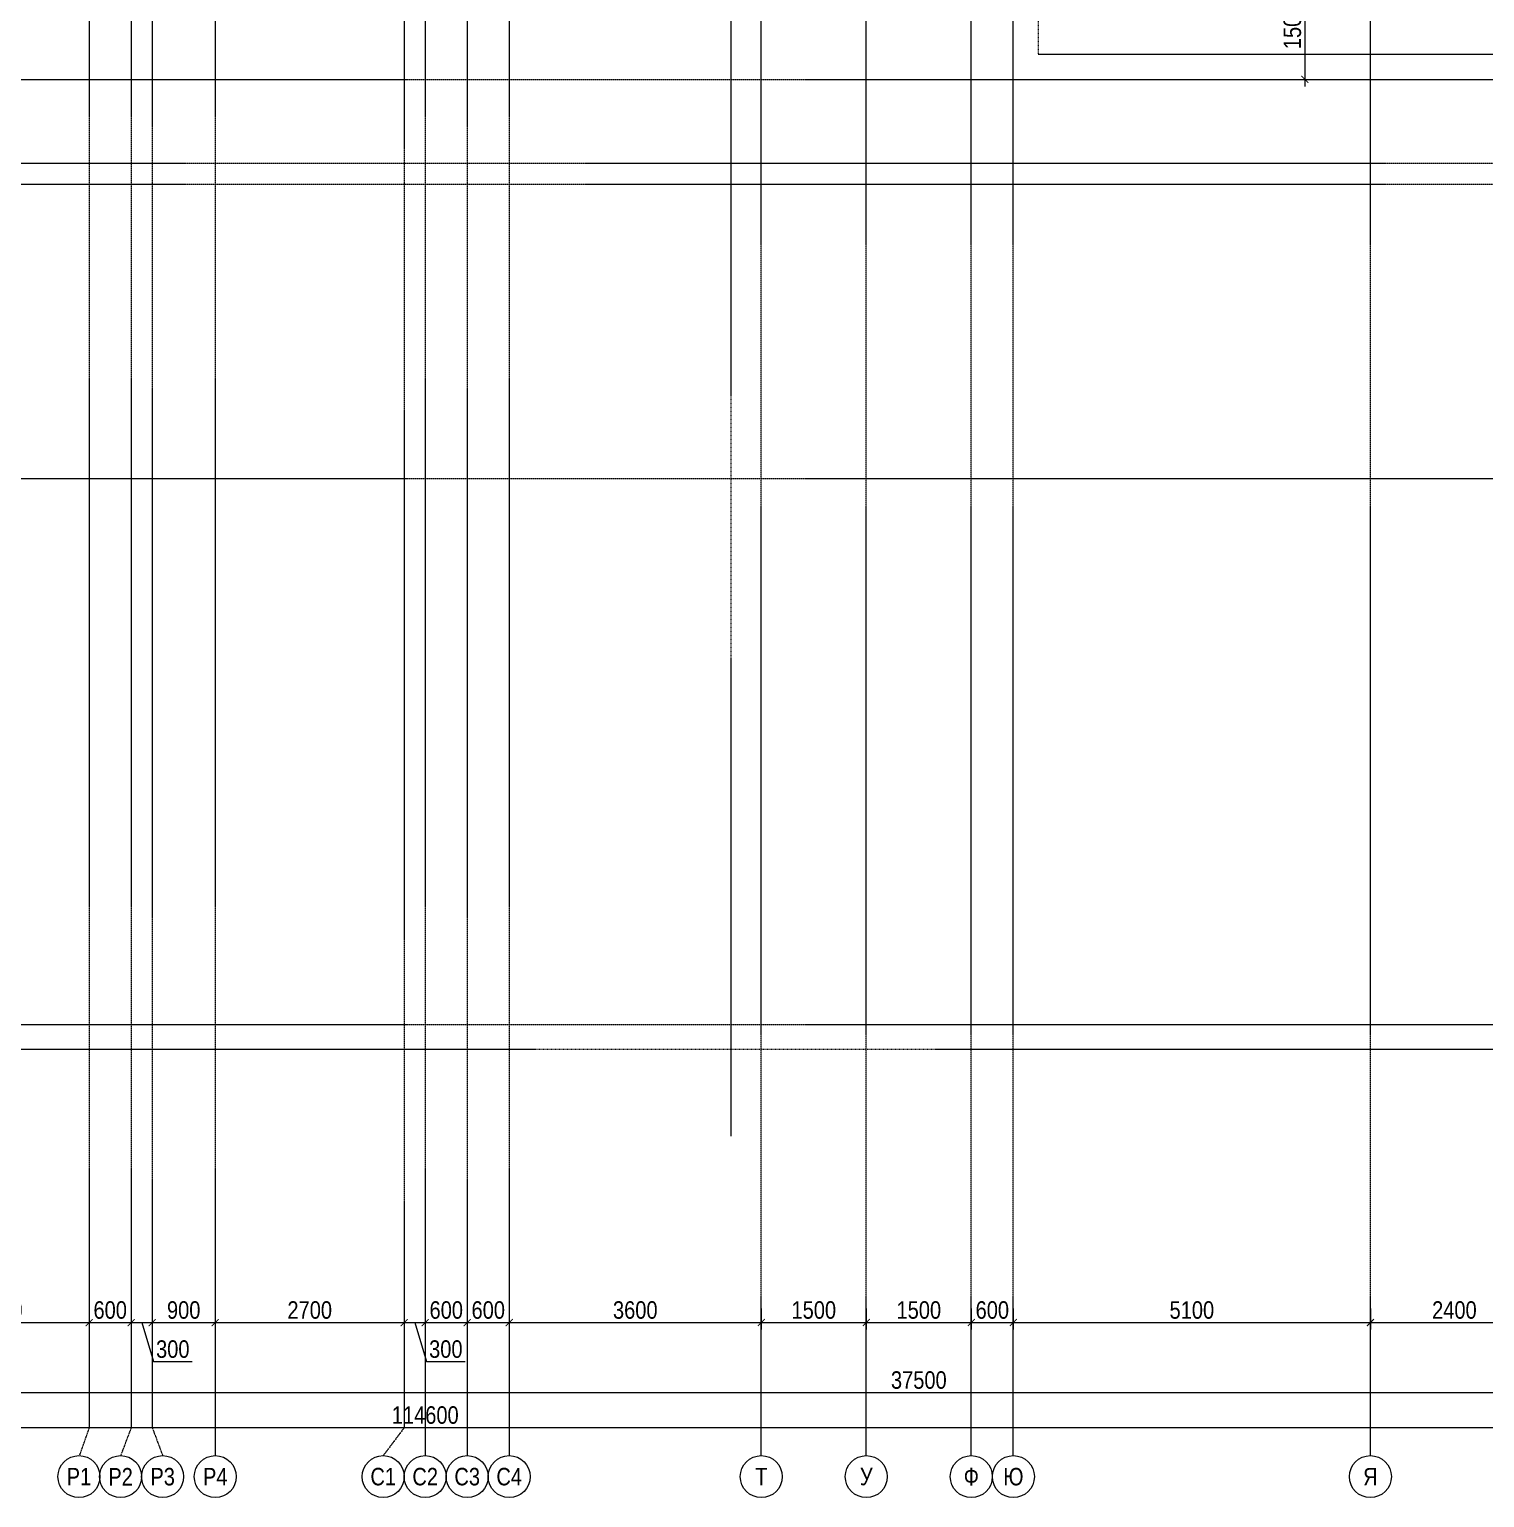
# Model space of a CAD drawing. Header units: millimetres. Extents: x -65509 to 912790, y 446 to 713294.
# Drawn here: x 160968 to 181755, y 551006 to 571975 of the extents above; entities that cross this region are included whole.
import ezdxf
from ezdxf.enums import TextEntityAlignment as Align

# ---------------------------------------------------------------- set-up
doc = ezdxf.new("R2010")
doc.units = ezdxf.units.MM
doc.linetypes.add('CENTER2', pattern=[28.575, 19.05, -3.175, 3.175, -3.175])
doc.linetypes.add('DASHED', pattern=[19.05, 12.7, -6.35])
doc.layers.get('Defpoints').update_dxf_attribs({"color": 250})
doc.layers.add('АР_Делит', color=250, linetype='Continuous', lineweight=0, plot=False)
for name, color, linetype, lineweight in [('АР_Разрезы марка', 7, 'Continuous', 13), ('РД_Оси_100', 250, 'Continuous', 0), ('РД_Оси_размер', 250, 'Continuous', 0)]:
    doc.layers.add(name, color=color, linetype=linetype, lineweight=lineweight)
doc.styles.add('style1', font='ARIALN.TTF')
doc.styles.add('ккк', font='isocpeur.ttf', dxfattribs={"width": 0.85, "oblique": 15})
doc.dimstyles.new('Dim100_ареал', dxfattribs={"dimscale": 100, "dimtxt": 2.5, "dimasz": 1, "dimexe": 1, "dimexo": 1, "dimgap": 0.5, "dimtad": 1, "dimzin": 12, "dimdsep": 46, "dimtxsty": 'style1', "dimblk": 'ARCHTICK', "dimcen": 1, "dimdle": 1, "dimclrd": 256, "dimclre": 256, "dimaunit": 1, "dimadec": 0, "dimazin": 3, "dimtfac": 1, "dimtmove": 1, "dimatfit": 3, "dimldrblk": 'OPEN30', "dimfxl": 4, "dimfxlon": 1, "dimtolj": 1, "dimtzin": 0, "dimlwd": 9, "dimlwe": 9, "dimarcsym": 0})

# ---------------------------------------------------------------- blocks, each defined once
blk = doc.blocks.new('A-iden')
at = {"linetype": 'Continuous', "lineweight": 5}
blk.add_circle((0, -4), 3, dxfattribs=at)
at = {"color": 0, "linetype": 'Continuous', "lineweight": 20, "style": 'ккк', "width": 0.85}
blk.add_attdef('ID', text='', height=8, dxfattribs=at).set_placement((0.31, -3.85), align=Align.MIDDLE_CENTER)
blk = doc.blocks.new('_ArchTick')
at = {"color": 0, "linetype": 'ByBlock', "const_width": 0.15}
blk.add_lwpolyline([(-0.5, -0.5), (0.5, 0.5)], dxfattribs=at)
blk = doc.blocks.new('*D300')
at = {"layer": 'Defpoints', "color": 0, "transparency": 16777216}
for p in [(49960, -3255), (52500, -3255), (52500, -4255)]:
    blk.add_point(p, dxfattribs=at)
at = {"layer": 'РД_Оси_размер', "color": 0, "lineweight": 5, "transparency": 16777216}
for p, q in [((49960, -4055), (49960, -4355)), ((52500, -4055), (52500, -4355)), ((49860, -4255), (52600, -4255))]:
    blk.add_line(p, q, dxfattribs=at)
at = {"layer": 'РД_Оси_размер', "color": 0, "lineweight": 5, "transparency": 16777216, "xscale": 100, "yscale": 100, "zscale": 100, "rotation": 180}
blk.add_blockref('_ArchTick', (49960, -4255), dxfattribs=at)
at = {"layer": 'РД_Оси_размер', "color": 0, "lineweight": 5, "transparency": 16777216, "xscale": 100, "yscale": 100, "zscale": 100}
blk.add_blockref('_ArchTick', (52500, -4255), dxfattribs=at)
at = {"layer": 'РД_Оси_размер', "color": 0, "transparency": 16777216, "insert": (51230, -4077), "char_height": 250, "attachment_point": 5, "style": 'style1'}
blk.add_mtext('\\A1;2540', dxfattribs=at)
blk = doc.blocks.new('_Open30')
at = {"color": 0, "linetype": 'ByBlock', "lineweight": -2}
for p, q in [((-1, 0.27), (0, 0)), ((0, 0), (-1, -0.27)), ((0, 0), (-1, 0))]:
    blk.add_line(p, q, dxfattribs=at)
blk = doc.blocks.new('*D301')
at = {"layer": 'Defpoints', "color": 0, "transparency": 16777216}
for p in [(52500, -3255), (53100, -3255), (53100, -4255)]:
    blk.add_point(p, dxfattribs=at)
at = {"layer": 'РД_Оси_размер', "color": 0, "lineweight": 5, "transparency": 16777216}
for p, q in [((52500, -4055), (52500, -4355)), ((53100, -4055), (53100, -4355)), ((52400, -4255), (53200, -4255))]:
    blk.add_line(p, q, dxfattribs=at)
at = {"layer": 'РД_Оси_размер', "color": 0, "lineweight": 5, "transparency": 16777216, "xscale": 100, "yscale": 100, "zscale": 100, "rotation": 180}
blk.add_blockref('_ArchTick', (52500, -4255), dxfattribs=at)
at = {"layer": 'РД_Оси_размер', "color": 0, "lineweight": 5, "transparency": 16777216, "xscale": 100, "yscale": 100, "zscale": 100}
blk.add_blockref('_ArchTick', (53100, -4255), dxfattribs=at)
at = {"layer": 'РД_Оси_размер', "color": 0, "transparency": 16777216, "insert": (52800, -4077), "char_height": 250, "attachment_point": 5, "style": 'style1'}
blk.add_mtext('\\A1;600', dxfattribs=at)
blk = doc.blocks.new('*D302')
at = {"layer": 'Defpoints', "color": 0, "transparency": 16777216}
for p in [(53100, -3255), (53400, -3255), (53400, -4255)]:
    blk.add_point(p, dxfattribs=at)
at = {"layer": 'РД_Оси_размер', "color": 0, "lineweight": 5, "transparency": 16777216}
for p, q in [((53100, -4055), (53100, -4355)), ((53400, -4055), (53400, -4355)), ((53000, -4255), (53500, -4255)), ((53250, -4255), (53417, -4813)), ((53417, -4813), (53970, -4813))]:
    blk.add_line(p, q, dxfattribs=at)
at = {"layer": 'РД_Оси_размер', "color": 0, "lineweight": 5, "transparency": 16777216, "xscale": 100, "yscale": 100, "zscale": 100, "rotation": 180}
blk.add_blockref('_ArchTick', (53100, -4255), dxfattribs=at)
at = {"layer": 'РД_Оси_размер', "color": 0, "lineweight": 5, "transparency": 16777216, "xscale": 100, "yscale": 100, "zscale": 100}
blk.add_blockref('_ArchTick', (53400, -4255), dxfattribs=at)
at = {"layer": 'РД_Оси_размер', "color": 0, "transparency": 16777216, "insert": (53694, -4635), "char_height": 250, "attachment_point": 5, "style": 'style1'}
blk.add_mtext('\\A1;300', dxfattribs=at)
blk = doc.blocks.new('*D303')
at = {"layer": 'Defpoints', "color": 0, "transparency": 16777216}
for p in [(53400, -3255), (54300, -3255), (54300, -4255)]:
    blk.add_point(p, dxfattribs=at)
at = {"layer": 'РД_Оси_размер', "color": 0, "lineweight": 5, "transparency": 16777216}
for p, q in [((53400, -4055), (53400, -4355)), ((54300, -4055), (54300, -4355)), ((53300, -4255), (54400, -4255))]:
    blk.add_line(p, q, dxfattribs=at)
at = {"layer": 'РД_Оси_размер', "color": 0, "lineweight": 5, "transparency": 16777216, "xscale": 100, "yscale": 100, "zscale": 100, "rotation": 180}
blk.add_blockref('_ArchTick', (53400, -4255), dxfattribs=at)
at = {"layer": 'РД_Оси_размер', "color": 0, "lineweight": 5, "transparency": 16777216, "xscale": 100, "yscale": 100, "zscale": 100}
blk.add_blockref('_ArchTick', (54300, -4255), dxfattribs=at)
at = {"layer": 'РД_Оси_размер', "color": 0, "transparency": 16777216, "insert": (53850, -4077), "char_height": 250, "attachment_point": 5, "style": 'style1'}
blk.add_mtext('\\A1;900', dxfattribs=at)
blk = doc.blocks.new('*D304')
at = {"layer": 'Defpoints', "color": 0, "transparency": 16777216}
for p in [(54300, -3255), (57000, -3255), (57000, -4255)]:
    blk.add_point(p, dxfattribs=at)
at = {"layer": 'РД_Оси_размер', "color": 0, "lineweight": 5, "transparency": 16777216}
for p, q in [((54300, -4055), (54300, -4355)), ((57000, -4055), (57000, -4355)), ((54200, -4255), (57100, -4255))]:
    blk.add_line(p, q, dxfattribs=at)
at = {"layer": 'РД_Оси_размер', "color": 0, "lineweight": 5, "transparency": 16777216, "xscale": 100, "yscale": 100, "zscale": 100, "rotation": 180}
blk.add_blockref('_ArchTick', (54300, -4255), dxfattribs=at)
at = {"layer": 'РД_Оси_размер', "color": 0, "lineweight": 5, "transparency": 16777216, "xscale": 100, "yscale": 100, "zscale": 100}
blk.add_blockref('_ArchTick', (57000, -4255), dxfattribs=at)
at = {"layer": 'РД_Оси_размер', "color": 0, "transparency": 16777216, "insert": (55650, -4077), "char_height": 250, "attachment_point": 5, "style": 'style1'}
blk.add_mtext('\\A1;2700', dxfattribs=at)
blk = doc.blocks.new('*D305')
at = {"layer": 'Defpoints', "color": 0, "transparency": 16777216}
for p in [(57000, -3255), (57300, -3255), (57300, -4255)]:
    blk.add_point(p, dxfattribs=at)
at = {"layer": 'РД_Оси_размер', "color": 0, "lineweight": 5, "transparency": 16777216}
for p, q in [((57000, -4055), (57000, -4355)), ((57300, -4055), (57300, -4355)), ((56900, -4255), (57400, -4255)), ((57150, -4255), (57317, -4813)), ((57317, -4813), (57870, -4813))]:
    blk.add_line(p, q, dxfattribs=at)
at = {"layer": 'РД_Оси_размер', "color": 0, "lineweight": 5, "transparency": 16777216, "xscale": 100, "yscale": 100, "zscale": 100, "rotation": 180}
blk.add_blockref('_ArchTick', (57000, -4255), dxfattribs=at)
at = {"layer": 'РД_Оси_размер', "color": 0, "lineweight": 5, "transparency": 16777216, "xscale": 100, "yscale": 100, "zscale": 100}
blk.add_blockref('_ArchTick', (57300, -4255), dxfattribs=at)
at = {"layer": 'РД_Оси_размер', "color": 0, "transparency": 16777216, "insert": (57594, -4635), "char_height": 250, "attachment_point": 5, "style": 'style1'}
blk.add_mtext('\\A1;300', dxfattribs=at)
blk = doc.blocks.new('*D306')
at = {"layer": 'Defpoints', "color": 0, "transparency": 16777216}
for p in [(57300, -3255), (57900, -3255), (57900, -4255)]:
    blk.add_point(p, dxfattribs=at)
at = {"layer": 'РД_Оси_размер', "color": 0, "lineweight": 5, "transparency": 16777216}
for p, q in [((57300, -4055), (57300, -4355)), ((57900, -4055), (57900, -4355)), ((57200, -4255), (58000, -4255))]:
    blk.add_line(p, q, dxfattribs=at)
at = {"layer": 'РД_Оси_размер', "color": 0, "lineweight": 5, "transparency": 16777216, "xscale": 100, "yscale": 100, "zscale": 100, "rotation": 180}
blk.add_blockref('_ArchTick', (57300, -4255), dxfattribs=at)
at = {"layer": 'РД_Оси_размер', "color": 0, "lineweight": 5, "transparency": 16777216, "xscale": 100, "yscale": 100, "zscale": 100}
blk.add_blockref('_ArchTick', (57900, -4255), dxfattribs=at)
at = {"layer": 'РД_Оси_размер', "color": 0, "transparency": 16777216, "insert": (57600, -4077), "char_height": 250, "attachment_point": 5, "style": 'style1'}
blk.add_mtext('\\A1;600', dxfattribs=at)
blk = doc.blocks.new('*D307')
at = {"layer": 'Defpoints', "color": 0, "transparency": 16777216}
for p in [(57900, -3255), (58500, -3255), (58500, -4255)]:
    blk.add_point(p, dxfattribs=at)
at = {"layer": 'РД_Оси_размер', "color": 0, "lineweight": 5, "transparency": 16777216}
for p, q in [((57900, -4055), (57900, -4355)), ((58500, -4055), (58500, -4355)), ((57800, -4255), (58600, -4255))]:
    blk.add_line(p, q, dxfattribs=at)
at = {"layer": 'РД_Оси_размер', "color": 0, "lineweight": 5, "transparency": 16777216, "xscale": 100, "yscale": 100, "zscale": 100, "rotation": 180}
blk.add_blockref('_ArchTick', (57900, -4255), dxfattribs=at)
at = {"layer": 'РД_Оси_размер', "color": 0, "lineweight": 5, "transparency": 16777216, "xscale": 100, "yscale": 100, "zscale": 100}
blk.add_blockref('_ArchTick', (58500, -4255), dxfattribs=at)
at = {"layer": 'РД_Оси_размер', "color": 0, "transparency": 16777216, "insert": (58200, -4077), "char_height": 250, "attachment_point": 5, "style": 'style1'}
blk.add_mtext('\\A1;600', dxfattribs=at)
blk = doc.blocks.new('*D308')
at = {"layer": 'Defpoints', "color": 0, "transparency": 16777216}
for p in [(58500, -3255), (62100, -3255), (62100, -4255)]:
    blk.add_point(p, dxfattribs=at)
at = {"layer": 'РД_Оси_размер', "color": 0, "lineweight": 5, "transparency": 16777216}
for p, q in [((58500, -4055), (58500, -4355)), ((62100, -4055), (62100, -4355)), ((58400, -4255), (62200, -4255))]:
    blk.add_line(p, q, dxfattribs=at)
at = {"layer": 'РД_Оси_размер', "color": 0, "lineweight": 5, "transparency": 16777216, "xscale": 100, "yscale": 100, "zscale": 100, "rotation": 180}
blk.add_blockref('_ArchTick', (58500, -4255), dxfattribs=at)
at = {"layer": 'РД_Оси_размер', "color": 0, "lineweight": 5, "transparency": 16777216, "xscale": 100, "yscale": 100, "zscale": 100}
blk.add_blockref('_ArchTick', (62100, -4255), dxfattribs=at)
at = {"layer": 'РД_Оси_размер', "color": 0, "transparency": 16777216, "insert": (60300, -4077), "char_height": 250, "attachment_point": 5, "style": 'style1'}
blk.add_mtext('\\A1;3600', dxfattribs=at)
blk = doc.blocks.new('*D309')
at = {"layer": 'Defpoints', "color": 0, "transparency": 16777216}
for p in [(62100, -3255), (63600, -3255), (63600, -4255)]:
    blk.add_point(p, dxfattribs=at)
at = {"layer": 'РД_Оси_размер', "color": 0, "lineweight": 5, "transparency": 16777216}
for p, q in [((62100, -4055), (62100, -4355)), ((63600, -4055), (63600, -4355)), ((62000, -4255), (63700, -4255))]:
    blk.add_line(p, q, dxfattribs=at)
at = {"layer": 'РД_Оси_размер', "color": 0, "lineweight": 5, "transparency": 16777216, "xscale": 100, "yscale": 100, "zscale": 100, "rotation": 180}
blk.add_blockref('_ArchTick', (62100, -4255), dxfattribs=at)
at = {"layer": 'РД_Оси_размер', "color": 0, "lineweight": 5, "transparency": 16777216, "xscale": 100, "yscale": 100, "zscale": 100}
blk.add_blockref('_ArchTick', (63600, -4255), dxfattribs=at)
at = {"layer": 'РД_Оси_размер', "color": 0, "transparency": 16777216, "insert": (62850, -4077), "char_height": 250, "attachment_point": 5, "style": 'style1'}
blk.add_mtext('\\A1;1500', dxfattribs=at)
blk = doc.blocks.new('*D310')
at = {"layer": 'Defpoints', "color": 0, "transparency": 16777216}
for p in [(63600, -3255), (65100, -3255), (65100, -4255)]:
    blk.add_point(p, dxfattribs=at)
at = {"layer": 'РД_Оси_размер', "color": 0, "lineweight": 5, "transparency": 16777216}
for p, q in [((63600, -4055), (63600, -4355)), ((65100, -4055), (65100, -4355)), ((63500, -4255), (65200, -4255))]:
    blk.add_line(p, q, dxfattribs=at)
at = {"layer": 'РД_Оси_размер', "color": 0, "lineweight": 5, "transparency": 16777216, "xscale": 100, "yscale": 100, "zscale": 100, "rotation": 180}
blk.add_blockref('_ArchTick', (63600, -4255), dxfattribs=at)
at = {"layer": 'РД_Оси_размер', "color": 0, "lineweight": 5, "transparency": 16777216, "xscale": 100, "yscale": 100, "zscale": 100}
blk.add_blockref('_ArchTick', (65100, -4255), dxfattribs=at)
at = {"layer": 'РД_Оси_размер', "color": 0, "transparency": 16777216, "insert": (64350, -4077), "char_height": 250, "attachment_point": 5, "style": 'style1'}
blk.add_mtext('\\A1;1500', dxfattribs=at)
blk = doc.blocks.new('*D311')
at = {"layer": 'Defpoints', "color": 0, "transparency": 16777216}
for p in [(65100, -3255), (65700, -3255), (65700, -4255)]:
    blk.add_point(p, dxfattribs=at)
at = {"layer": 'РД_Оси_размер', "color": 0, "lineweight": 5, "transparency": 16777216}
for p, q in [((65100, -4055), (65100, -4355)), ((65700, -4055), (65700, -4355)), ((65000, -4255), (65800, -4255))]:
    blk.add_line(p, q, dxfattribs=at)
at = {"layer": 'РД_Оси_размер', "color": 0, "lineweight": 5, "transparency": 16777216, "xscale": 100, "yscale": 100, "zscale": 100, "rotation": 180}
blk.add_blockref('_ArchTick', (65100, -4255), dxfattribs=at)
at = {"layer": 'РД_Оси_размер', "color": 0, "lineweight": 5, "transparency": 16777216, "xscale": 100, "yscale": 100, "zscale": 100}
blk.add_blockref('_ArchTick', (65700, -4255), dxfattribs=at)
at = {"layer": 'РД_Оси_размер', "color": 0, "transparency": 16777216, "insert": (65400, -4077), "char_height": 250, "attachment_point": 5, "style": 'style1'}
blk.add_mtext('\\A1;600', dxfattribs=at)
blk = doc.blocks.new('*D312')
at = {"layer": 'Defpoints', "color": 0, "transparency": 16777216}
for p in [(65700, -3255), (70800, -3255), (70800, -4255)]:
    blk.add_point(p, dxfattribs=at)
at = {"layer": 'РД_Оси_размер', "color": 0, "lineweight": 5, "transparency": 16777216}
for p, q in [((65700, -4055), (65700, -4355)), ((70800, -4055), (70800, -4355)), ((65600, -4255), (70900, -4255))]:
    blk.add_line(p, q, dxfattribs=at)
at = {"layer": 'РД_Оси_размер', "color": 0, "lineweight": 5, "transparency": 16777216, "xscale": 100, "yscale": 100, "zscale": 100, "rotation": 180}
blk.add_blockref('_ArchTick', (65700, -4255), dxfattribs=at)
at = {"layer": 'РД_Оси_размер', "color": 0, "lineweight": 5, "transparency": 16777216, "xscale": 100, "yscale": 100, "zscale": 100}
blk.add_blockref('_ArchTick', (70800, -4255), dxfattribs=at)
at = {"layer": 'РД_Оси_размер', "color": 0, "transparency": 16777216, "insert": (68250, -4077), "char_height": 250, "attachment_point": 5, "style": 'style1'}
blk.add_mtext('\\A1;5100', dxfattribs=at)
blk = doc.blocks.new('*D313')
at = {"layer": 'Defpoints', "color": 0, "transparency": 16777216}
for p in [(70800, -3255), (73200, -3255), (73200, -4255)]:
    blk.add_point(p, dxfattribs=at)
at = {"layer": 'РД_Оси_размер', "color": 0, "lineweight": 5, "transparency": 16777216}
for p, q in [((70800, -4055), (70800, -4355)), ((73200, -4055), (73200, -4355)), ((70700, -4255), (73300, -4255))]:
    blk.add_line(p, q, dxfattribs=at)
at = {"layer": 'РД_Оси_размер', "color": 0, "lineweight": 5, "transparency": 16777216, "xscale": 100, "yscale": 100, "zscale": 100, "rotation": 180}
blk.add_blockref('_ArchTick', (70800, -4255), dxfattribs=at)
at = {"layer": 'РД_Оси_размер', "color": 0, "lineweight": 5, "transparency": 16777216, "xscale": 100, "yscale": 100, "zscale": 100}
blk.add_blockref('_ArchTick', (73200, -4255), dxfattribs=at)
at = {"layer": 'РД_Оси_размер', "color": 0, "transparency": 16777216, "insert": (72000, -4077), "char_height": 250, "attachment_point": 5, "style": 'style1'}
blk.add_mtext('\\A1;2400', dxfattribs=at)
blk = doc.blocks.new('*D204')
at = {"layer": 'Defpoints', "color": 0, "transparency": 16777216}
for p in [(0, -3255), (114600, -3255), (114600, -5755)]:
    blk.add_point(p, dxfattribs=at)
at = {"layer": 'РД_Оси_размер', "color": 0, "lineweight": 5, "transparency": 16777216}
for p, q in [((0, -5555), (0, -5855)), ((114600, -5555), (114600, -5855)), ((-100, -5755), (114700, -5755))]:
    blk.add_line(p, q, dxfattribs=at)
at = {"layer": 'РД_Оси_размер', "color": 0, "lineweight": 5, "transparency": 16777216, "xscale": 100, "yscale": 100, "zscale": 100, "rotation": 180}
blk.add_blockref('_ArchTick', (0, -5755), dxfattribs=at)
at = {"layer": 'РД_Оси_размер', "color": 0, "lineweight": 5, "transparency": 16777216, "xscale": 100, "yscale": 100, "zscale": 100}
blk.add_blockref('_ArchTick', (114600, -5755), dxfattribs=at)
at = {"layer": 'РД_Оси_размер', "color": 0, "transparency": 16777216, "insert": (57300, -5577), "char_height": 250, "attachment_point": 5, "style": 'style1'}
blk.add_mtext('\\A1;114600', dxfattribs=at)
blk = doc.blocks.new('*D203')
at = {"layer": 'Defpoints', "color": 0, "transparency": 16777216}
for p in [(68364, 15000), (68364, 13500), (69864, 13500)]:
    blk.add_point(p, dxfattribs=at)
at = {"layer": 'РД_Оси_размер', "color": 0, "lineweight": 5, "transparency": 16777216}
for p, q in [((69864, 15100), (69864, 13400)), ((69664, 15000), (69964, 15000)), ((69664, 13500), (69964, 13500))]:
    blk.add_line(p, q, dxfattribs=at)
at = {"layer": 'РД_Оси_размер', "color": 0, "lineweight": 5, "transparency": 16777216, "xscale": 100, "yscale": 100, "zscale": 100}
for p, rotation in [((69864, 15000), 90), ((69864, 13500), 270)]:
    blk.add_blockref('_ArchTick', p, dxfattribs=dict(at, rotation=rotation))
at = {"layer": 'РД_Оси_размер', "color": 0, "transparency": 16777216, "insert": (69686, 14250), "char_height": 250, "attachment_point": 5, "rotation": 90, "style": 'style1'}
blk.add_mtext('\\A1;1500', dxfattribs=at)
blk = doc.blocks.new('*D220')
at = {"layer": 'Defpoints', "color": 0, "transparency": 16777216}
for p in [(45600, -3255), (83100, -3255), (83100, -5255)]:
    blk.add_point(p, dxfattribs=at)
at = {"layer": 'РД_Оси_размер', "color": 0, "lineweight": 5, "transparency": 16777216}
for p, q in [((45600, -5055), (45600, -5355)), ((83100, -5055), (83100, -5355)), ((45500, -5255), (83200, -5255))]:
    blk.add_line(p, q, dxfattribs=at)
at = {"layer": 'РД_Оси_размер', "color": 0, "lineweight": 5, "transparency": 16777216, "xscale": 100, "yscale": 100, "zscale": 100, "rotation": 180}
blk.add_blockref('_ArchTick', (45600, -5255), dxfattribs=at)
at = {"layer": 'РД_Оси_размер', "color": 0, "lineweight": 5, "transparency": 16777216, "xscale": 100, "yscale": 100, "zscale": 100}
blk.add_blockref('_ArchTick', (83100, -5255), dxfattribs=at)
at = {"layer": 'РД_Оси_размер', "color": 0, "transparency": 16777216, "insert": (64350, -5077), "char_height": 250, "attachment_point": 5, "style": 'style1'}
blk.add_mtext('\\A1;37500', dxfattribs=at)
blk = doc.blocks.new('СОШ_2200_АР_ОСИ_М100_28.05.24')
at = {"layer": 'АР_Делит', "color": 5, "linetype": 'DASHED'}
blk.add_lwpolyline([(114955, 135155), (114955, -355), (93595.036, -355), (93595.036, 13855), (94145, 13855), (94145, 68320), (66055, 68320), (66055, 13857.73), (83455, 13857.73), (83455, -355), (45245, -355), (45245, 13145), (44695, 13145), (44695, 26755), (45245, 26755), (45245, 68320), (20455, 68320), (20455, 26755), (27955, 26755), (27955, 13145), (-355, 13145), (-355, 100855)], dxfattribs=at)
at = {"layer": 'РД_Оси_100', "linetype": 'CENTER2'}
for p, q in [((63600, -6155), (63600, 139938.679)), ((65100, -6155), (65100, 139938.679)), ((70800, -6155), (70800, 90900)), ((62100, -6155), (62100, 73302.739)), ((33000, 13500), (85055, 13500)), ((65700, 13500), (71364.045, 13500)), ((33000, 7800), (85055, 7800)), ((33000, 0), (85055, 0))]:
    blk.add_line(p, q, dxfattribs=at)
for points in [[(52500, 139938.679), (52500, -5755), (52358.276, -6155)], [(53100, 139938.679), (53100, -5755), (52949.266, -6155)], [(54300, 139938.679), (54300, -6155)], [(57300, 139938.679), (57300, -6155)], [(58500, 139938.679), (58500, -6155)], [(65700, -6155), (65700, 139938.679)], [(53400, 70753.904), (53400, -5755), (53550, -6155)], [(57000, 70839.76), (57000, -5755), (56700, -6155)], [(57900, 70753.904), (57900, -6155)], [(85055, 12300), (33500, 12300), (33000, 12450)], [(85055, 12000), (33500, 12000), (33000, 11850)]]:
    blk.add_lwpolyline(points, dxfattribs=at)
at = {"layer": 'РД_Оси_100', "color": 0}
ref = blk.add_blockref('A-iden', (52353.771, -6054.966), dxfattribs=dict(at, xscale=100, yscale=100, zscale=100))
ref.add_attrib('ID', 'Р1', dxfattribs={"layer": '0', "linetype": 'Continuous', "height": 250, "style": 'style1'}).set_placement((52353.771, -6454.966), align=Align.MIDDLE)
ref = blk.add_blockref('A-iden', (52948.532, -6054.999), dxfattribs=dict(at, xscale=100, yscale=100, zscale=100))
ref.add_attrib('ID', 'Р2', dxfattribs={"layer": '0', "linetype": 'Continuous', "height": 250, "style": 'style1'}).set_placement((52948.532, -6454.999), align=Align.MIDDLE)
ref = blk.add_blockref('A-iden', (53549.266, -6054.999), dxfattribs=dict(at, xscale=100, yscale=100, zscale=100))
ref.add_attrib('ID', 'Р3', dxfattribs={"layer": '0', "linetype": 'Continuous', "height": 250, "style": 'style1'}).set_placement((53549.266, -6454.999), align=Align.MIDDLE)
ref = blk.add_blockref('A-iden', (54300.734, -6054.999), dxfattribs=dict(at, xscale=100, yscale=100, zscale=100))
ref.add_attrib('ID', 'Р4', dxfattribs={"layer": '0', "linetype": 'Continuous', "height": 250, "style": 'style1'}).set_placement((54300.734, -6454.999), align=Align.MIDDLE)
ref = blk.add_blockref('A-iden', (56700, -6055), dxfattribs=dict(at, xscale=100, yscale=100, zscale=100))
ref.add_attrib('ID', 'С1', dxfattribs={"layer": '0', "linetype": 'Continuous', "height": 250, "style": 'style1'}).set_placement((56700, -6455), align=Align.MIDDLE)
ref = blk.add_blockref('A-iden', (57299.266, -6054.999), dxfattribs=dict(at, xscale=100, yscale=100, zscale=100))
ref.add_attrib('ID', 'С2', dxfattribs={"layer": '0', "linetype": 'Continuous', "height": 250, "style": 'style1'}).set_placement((57299.266, -6454.999), align=Align.MIDDLE)
ref = blk.add_blockref('A-iden', (57899.266, -6054.999), dxfattribs=dict(at, xscale=100, yscale=100, zscale=100))
ref.add_attrib('ID', 'С3', dxfattribs={"layer": '0', "linetype": 'Continuous', "height": 250, "style": 'style1'}).set_placement((57899.266, -6454.999), align=Align.MIDDLE)
ref = blk.add_blockref('A-iden', (58499.266, -6054.999), dxfattribs=dict(at, xscale=100, yscale=100, zscale=100))
ref.add_attrib('ID', 'С4', dxfattribs={"layer": '0', "linetype": 'Continuous', "height": 250, "style": 'style1'}).set_placement((58499.266, -6454.999), align=Align.MIDDLE)
ref = blk.add_blockref('A-iden', (62100, -6054.999), dxfattribs=dict(at, xscale=100, yscale=100, zscale=100))
ref.add_attrib('ID', 'Т', dxfattribs={"layer": '0', "linetype": 'Continuous', "height": 250, "style": 'style1'}).set_placement((62100, -6454.999), align=Align.MIDDLE)
ref = blk.add_blockref('A-iden', (63600, -6054.999), dxfattribs=dict(at, xscale=100, yscale=100, zscale=100))
ref.add_attrib('ID', 'У', dxfattribs={"layer": '0', "linetype": 'Continuous', "height": 250, "style": 'style1'}).set_placement((63600, -6454.999), align=Align.MIDDLE)
ref = blk.add_blockref('A-iden', (65100, -6054.999), dxfattribs=dict(at, xscale=100, yscale=100, zscale=100))
ref.add_attrib('ID', 'Ф', dxfattribs={"layer": '0', "linetype": 'Continuous', "height": 250, "style": 'style1'}).set_placement((65100, -6454.999), align=Align.MIDDLE)
ref = blk.add_blockref('A-iden', (65700.734, -6054.999), dxfattribs=dict(at, xscale=100, yscale=100, zscale=100))
ref.add_attrib('ID', 'Ю', dxfattribs={"layer": '0', "linetype": 'Continuous', "height": 250, "style": 'style1'}).set_placement((65700.734, -6454.999), align=Align.MIDDLE)
ref = blk.add_blockref('A-iden', (70800, -6054.999), dxfattribs=dict(at, xscale=100, yscale=100, zscale=100))
ref.add_attrib('ID', 'Я', dxfattribs={"layer": '0', "linetype": 'Continuous', "height": 250, "style": 'style1'}).set_placement((70800, -6454.999), align=Align.MIDDLE)
at = {"layer": 'РД_Оси_размер'}
dim = blk.add_linear_dim(base=(69863.995, 13500), p1=(68363.995, 15000), p2=(68363.995, 13500), angle=90, dimstyle='Dim100_ареал', dxfattribs=at)
dim.commit()
dim.dimension.update_dxf_attribs({"geometry": '*D203', "text_midpoint": (69686.352, 14250)})
for base, p1, p2, picture, middle in [((114600, -5755), (0, -3255), (114600, -3255), '*D204', (57300, -5577.357)), ((83100, -5255), (45600, -3255), (83100, -3255), '*D220', (64350, -5077.357)), ((52500, -4255), (49960, -3255), (52500, -3255), '*D300', (51230, -4077.357)), ((53100, -4255), (52500, -3255), (53100, -3255), '*D301', (52800, -4077.357)), ((53400, -4255), (53100, -3255), (53400, -3255), '*D302', (53467.379, -4635.286)), ((54300, -4255), (53400, -3255), (54300, -3255), '*D303', (53850, -4077.357)), ((57000, -4255), (54300, -3255), (57000, -3255), '*D304', (55650, -4077.357)), ((57300, -4255), (57000, -3255), (57300, -3255), '*D305', (57367.379, -4635.286)), ((57900, -4255), (57300, -3255), (57900, -3255), '*D306', (57600, -4077.357)), ((58500, -4255), (57900, -3255), (58500, -3255), '*D307', (58200, -4077.357)), ((62100, -4255), (58500, -3255), (62100, -3255), '*D308', (60300, -4077.357)), ((63600, -4255), (62100, -3255), (63600, -3255), '*D309', (62850, -4077.357)), ((65100, -4255), (63600, -3255), (65100, -3255), '*D310', (64350, -4077.357)), ((65700, -4255), (65100, -3255), (65700, -3255), '*D311', (65400, -4077.357)), ((70800, -4255), (65700, -3255), (70800, -3255), '*D312', (68250, -4077.357)), ((73200, -4255), (70800, -3255), (73200, -3255), '*D313', (72000, -4077.357))]:
    dim = blk.add_linear_dim(base=base, p1=p1, p2=p2, dimstyle='Dim100_ареал', dxfattribs=at)
    dim.commit()
    dim.dimension.update_dxf_attribs({"geometry": picture, "text_midpoint": middle})

msp = doc.modelspace()

# ---------------------------------------------------------------- linework, layer by layer
at = {"layer": 'АР_Разрезы марка', "linetype": 'DASHED', "lineweight": 0}
msp.add_lwpolyline([(170992.909, 556167.564), (170992.909, 624219.263), (172387.702, 624219.263), (172387.702, 661361.751), (164980.057, 661361.751), (164980.057, 691578.567)], dxfattribs=at)

# ---------------------------------------------------------------- block references
at = {"layer": 'РД_Оси_100'}
msp.add_blockref('СОШ_2200_АР_ОСИ_М100_28.05.24', (109322.589, 557760.764), dxfattribs=at)

doc.saveas('drawing.dxf')
